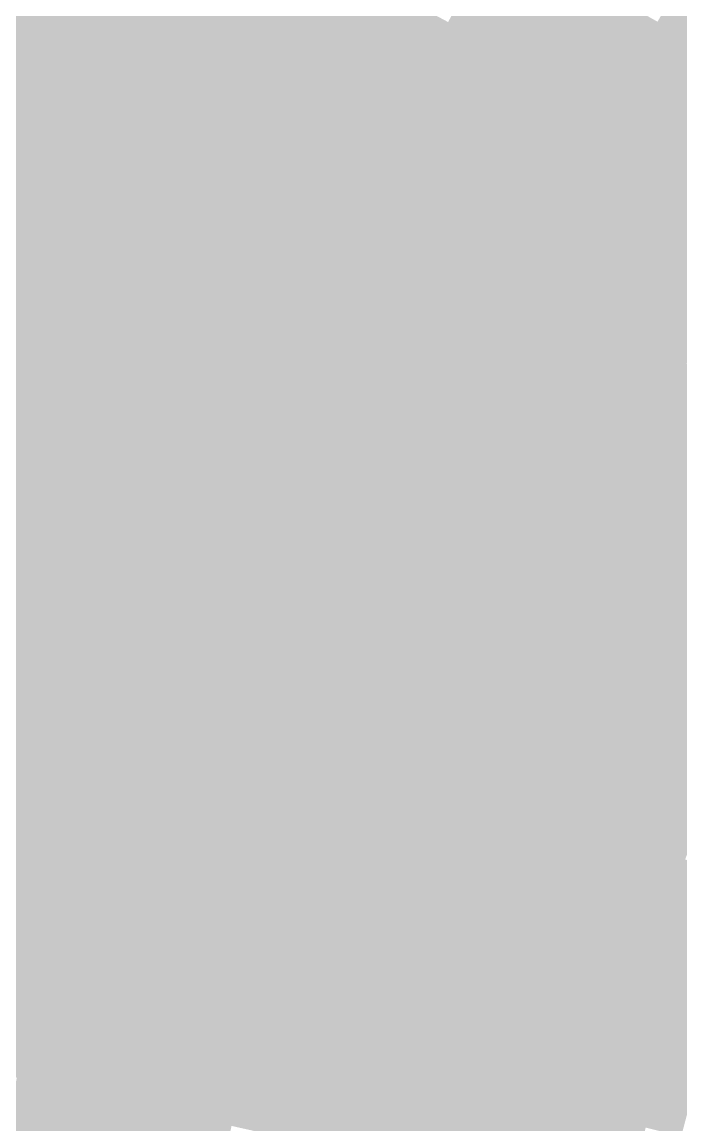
# Model space of a CAD drawing. Header units: inches. Extents: x -266 to 784, y -170 to 213.
# Drawn here: x -113.04 to -95.07, y 24.13 to 54.21 of the extents above; entities that cross this region are included whole.
import ezdxf

# ---------------------------------------------------------------- set-up
doc = ezdxf.new("R2010")
doc.units = ezdxf.units.IN
doc.header["$MEASUREMENT"] = 0

msp = doc.modelspace()

# ---------------------------------------------------------------- linework, layer by layer
at = {"color": 113, "true_color": 0x5dbb92}
msp.add_solid([(-113.902651, 53.871942), (-114.80664, 54.299497), (-112.546262, 56.651028), (-113.439486, 57.100639)], dxfattribs=at)
at = {"color": 113, "true_color": 0x6ad4a3}
msp.add_solid([(-107.186916, 53.95336), (-108.08014, 54.402971), (-105.830552, 56.567608), (-106.712473, 57.039005)], dxfattribs=at)
at = {"color": 113, "true_color": 0x5fbf95}
msp.add_solid([(-112.998662, 53.444387), (-113.902651, 53.871942), (-111.653038, 56.201416), (-112.546262, 56.651028)], dxfattribs=at)
at = {"color": 123, "true_color": 0x6cd9a6}
msp.add_solid([(-106.293692, 53.503748), (-107.186916, 53.95336), (-104.94863, 56.096212), (-105.830552, 56.567608)], dxfattribs=at)
at = {"color": 111, "true_color": 0x76eeb4}
msp.add_solid([(-100.539024, 53.739228), (-101.420945, 54.210625), (-99.189917, 56.190394), (-100.060004, 56.683292)], dxfattribs=at)
at = {"color": 111, "true_color": 0x7afebc}
msp.add_solid([(-94.839482, 53.725903), (-95.709569, 54.218801), (-93.492418, 56.037199), (-94.350147, 56.551302)], dxfattribs=at)
at = {"color": 113, "true_color": 0x61c398}
msp.add_solid([(-112.094672, 53.016832), (-112.998662, 53.444387), (-110.759813, 55.751805), (-111.653038, 56.201416)], dxfattribs=at)
at = {"color": 123, "true_color": 0x6eddaa}
msp.add_solid([(-105.400468, 53.054137), (-106.293692, 53.503748), (-104.066709, 55.624815), (-104.94863, 56.096212)], dxfattribs=at)
at = {"color": 111, "true_color": 0x79f2b7}
msp.add_solid([(-99.657103, 53.267831), (-100.539024, 53.739228), (-98.31983, 55.697496), (-99.189917, 56.190394)], dxfattribs=at)
at = {"color": 113, "true_color": 0x63c89c}
msp.add_solid([(-111.190683, 52.589277), (-112.094672, 53.016832), (-109.866589, 55.302194), (-110.759813, 55.751805)], dxfattribs=at)
at = {"color": 111, "true_color": 0x7bf6bb}
msp.add_solid([(-98.775182, 52.796435), (-99.657103, 53.267831), (-97.449743, 55.204598), (-98.31983, 55.697496)], dxfattribs=at)
at = {"color": 123, "true_color": 0x70e1ad}
msp.add_solid([(-104.507243, 52.604526), (-105.400468, 53.054137), (-103.184788, 55.153418), (-104.066709, 55.624815)], dxfattribs=at)
at = {"color": 113, "true_color": 0x65cc9f}
msp.add_solid([(-110.286694, 52.161721), (-111.190683, 52.589277), (-108.973365, 54.852582), (-109.866589, 55.302194)], dxfattribs=at)
at = {"color": 123, "true_color": 0x72e5b0}
msp.add_solid([(-103.614019, 52.154914), (-104.507243, 52.604526), (-102.302867, 54.682021), (-103.184788, 55.153418)], dxfattribs=at)
at = {"color": 111, "true_color": 0x7dfbbe}
msp.add_solid([(-97.89326, 52.325038), (-98.775182, 52.796435), (-96.579656, 54.711699), (-97.449743, 55.204598)], dxfattribs=at)
at = {"color": 113, "true_color": 0x68d0a2}
msp.add_solid([(-109.382704, 51.734166), (-110.286694, 52.161721), (-108.08014, 54.402971), (-108.973365, 54.852582)], dxfattribs=at)
at = {"color": 111, "true_color": 0x74eab4}
msp.add_solid([(-102.720795, 51.705303), (-103.614019, 52.154914), (-101.420945, 54.210625), (-102.302867, 54.682021)], dxfattribs=at)
at = {"color": 111, "true_color": 0x7fffc1}
msp.add_solid([(-97.011339, 51.853641), (-97.89326, 52.325038), (-95.709569, 54.218801), (-96.579656, 54.711699)], dxfattribs=at)
at = {"color": 123, "true_color": 0x6ad4a6}
msp.add_solid([(-108.478715, 51.306611), (-109.382704, 51.734166), (-107.186916, 53.95336), (-108.08014, 54.402971)], dxfattribs=at)
at = {"color": 111, "true_color": 0x76eeb7}
msp.add_solid([(-101.82757, 51.255692), (-102.720795, 51.705303), (-100.539024, 53.739228), (-101.420945, 54.210625)], dxfattribs=at)
at = {"color": 111, "true_color": 0x7afebf}
msp.add_solid([(-96.129418, 51.382244), (-97.011339, 51.853641), (-94.839482, 53.725903), (-95.709569, 54.218801)], dxfattribs=at)
at = {"color": 113, "true_color": 0x5fbf97}
msp.add_solid([(-114.276219, 50.655164), (-115.190429, 51.060406), (-112.998662, 53.444387), (-113.902651, 53.871942)], dxfattribs=at)
at = {"color": 123, "true_color": 0x6cd9a9}
msp.add_solid([(-107.574726, 50.879056), (-108.478715, 51.306611), (-106.293692, 53.503748), (-107.186916, 53.95336)], dxfattribs=at)
at = {"color": 111, "true_color": 0x79f2ba}
msp.add_solid([(-100.934346, 50.80608), (-101.82757, 51.255692), (-99.657103, 53.267831), (-100.539024, 53.739228)], dxfattribs=at)
at = {"color": 111, "true_color": 0x73febc}
msp.add_solid([(-95.247497, 50.910848), (-96.129418, 51.382244), (-93.969395, 53.233005), (-94.839482, 53.725903)], dxfattribs=at)
at = {"color": 113, "true_color": 0x61c39b}
msp.add_solid([(-113.36201, 50.249923), (-114.276219, 50.655164), (-112.094672, 53.016832), (-112.998662, 53.444387)], dxfattribs=at)
at = {"color": 123, "true_color": 0x6eddac}
msp.add_solid([(-106.670737, 50.451501), (-107.574726, 50.879056), (-105.400468, 53.054137), (-106.293692, 53.503748)], dxfattribs=at)
at = {"color": 111, "true_color": 0x7bf6bd}
msp.add_solid([(-100.041122, 50.356469), (-100.934346, 50.80608), (-98.775182, 52.796435), (-99.657103, 53.267831)], dxfattribs=at)
at = {"color": 113, "true_color": 0x63c89e}
msp.add_solid([(-112.4478, 49.844682), (-113.36201, 50.249923), (-111.190683, 52.589277), (-112.094672, 53.016832)], dxfattribs=at)
at = {"color": 123, "true_color": 0x70e1b0}
msp.add_solid([(-105.766747, 50.023946), (-106.670737, 50.451501), (-104.507243, 52.604526), (-105.400468, 53.054137)], dxfattribs=at)
at = {"color": 111, "true_color": 0x6dfeb9}
msp.add_solid([(-94.365575, 50.439451), (-95.247497, 50.910848), (-93.099308, 52.740107), (-93.969395, 53.233005)], dxfattribs=at)
at = {"color": 111, "true_color": 0x7dfbc1}
msp.add_solid([(-99.147897, 49.906858), (-100.041122, 50.356469), (-97.89326, 52.325038), (-98.775182, 52.796435)], dxfattribs=at)
at = {"color": 113, "true_color": 0x65cca1}
msp.add_solid([(-111.53359, 49.43944), (-112.4478, 49.844682), (-110.286694, 52.161721), (-111.190683, 52.589277)], dxfattribs=at)
at = {"color": 123, "true_color": 0x72e5b3}
msp.add_solid([(-104.862758, 49.596391), (-105.766747, 50.023946), (-103.614019, 52.154914), (-104.507243, 52.604526)], dxfattribs=at)
at = {"color": 113, "true_color": 0x68d0a5}
msp.add_solid([(-110.61938, 49.034199), (-111.53359, 49.43944), (-109.382704, 51.734166), (-110.286694, 52.161721)], dxfattribs=at)
at = {"color": 111, "true_color": 0x74eab6}
msp.add_solid([(-103.958769, 49.168836), (-104.862758, 49.596391), (-102.720795, 51.705303), (-103.614019, 52.154914)], dxfattribs=at)
at = {"color": 111, "true_color": 0x7fffc4}
msp.add_solid([(-98.254673, 49.457246), (-99.147897, 49.906858), (-97.011339, 51.853641), (-97.89326, 52.325038)], dxfattribs=at)
at = {"color": 111, "true_color": 0x7afec2}
msp.add_solid([(-97.361449, 49.007635), (-98.254673, 49.457246), (-96.129418, 51.382244), (-97.011339, 51.853641)], dxfattribs=at)
at = {"color": 123, "true_color": 0x6ad4a8}
msp.add_solid([(-109.705171, 48.628958), (-110.61938, 49.034199), (-108.478715, 51.306611), (-109.382704, 51.734166)], dxfattribs=at)
at = {"color": 111, "true_color": 0x76eeba}
msp.add_solid([(-103.054779, 48.741281), (-103.958769, 49.168836), (-101.82757, 51.255692), (-102.720795, 51.705303)], dxfattribs=at)
at = {"color": 123, "true_color": 0x6cd9ac}
msp.add_solid([(-108.790961, 48.223716), (-109.705171, 48.628958), (-107.574726, 50.879056), (-108.478715, 51.306611)], dxfattribs=at)
at = {"color": 111, "true_color": 0x79f2bd}
msp.add_solid([(-102.15079, 48.313726), (-103.054779, 48.741281), (-100.934346, 50.80608), (-101.82757, 51.255692)], dxfattribs=at)
at = {"color": 111, "true_color": 0x73febf}
msp.add_solid([(-96.468225, 48.558024), (-97.361449, 49.007635), (-95.247497, 50.910848), (-96.129418, 51.382244)], dxfattribs=at)
at = {"color": 123, "true_color": 0x6eddaf}
msp.add_solid([(-107.876751, 47.818475), (-108.790961, 48.223716), (-106.670737, 50.451501), (-107.574726, 50.879056)], dxfattribs=at)
at = {"color": 111, "true_color": 0x6dfebc}
msp.add_solid([(-95.575, 48.108412), (-96.468225, 48.558024), (-94.365575, 50.439451), (-95.247497, 50.910848)], dxfattribs=at)
at = {"color": 111, "true_color": 0x7bf6c0}
msp.add_solid([(-101.246801, 47.88617), (-102.15079, 48.313726), (-100.041122, 50.356469), (-100.934346, 50.80608)], dxfattribs=at)
at = {"color": 113, "true_color": 0x63c8a0}
msp.add_solid([(-113.637182, 47.070062), (-114.561062, 47.452746), (-112.4478, 49.844682), (-113.36201, 50.249923)], dxfattribs=at)
at = {"color": 123, "true_color": 0x70e1b2}
msp.add_solid([(-106.962541, 47.413234), (-107.876751, 47.818475), (-105.766747, 50.023946), (-106.670737, 50.451501)], dxfattribs=at)
at = {"color": 111, "true_color": 0x7dfbc4}
msp.add_solid([(-100.342812, 47.458615), (-101.246801, 47.88617), (-99.147897, 49.906858), (-100.041122, 50.356469)], dxfattribs=at)
at = {"color": 111, "true_color": 0x66feb9}
msp.add_solid([(-94.681776, 47.658801), (-95.575, 48.108412), (-93.483654, 49.968054), (-94.365575, 50.439451)], dxfattribs=at)
at = {"color": 123, "true_color": 0x72e5b6}
msp.add_solid([(-106.048332, 47.007992), (-106.962541, 47.413234), (-104.862758, 49.596391), (-105.766747, 50.023946)], dxfattribs=at)
at = {"color": 113, "true_color": 0x65cca4}
msp.add_solid([(-112.713303, 46.687379), (-113.637182, 47.070062), (-111.53359, 49.43944), (-112.4478, 49.844682)], dxfattribs=at)
at = {"color": 111, "true_color": 0x7fffc7}
msp.add_solid([(-99.438822, 47.03106), (-100.342812, 47.458615), (-98.254673, 49.457246), (-99.147897, 49.906858)], dxfattribs=at)
at = {"color": 123, "true_color": 0x68d0a7}
msp.add_solid([(-111.789423, 46.304695), (-112.713303, 46.687379), (-110.61938, 49.034199), (-111.53359, 49.43944)], dxfattribs=at)
at = {"color": 111, "true_color": 0x74eab9}
msp.add_solid([(-105.134122, 46.602751), (-106.048332, 47.007992), (-103.958769, 49.168836), (-104.862758, 49.596391)], dxfattribs=at)
at = {"color": 111, "true_color": 0x7afec5}
msp.add_solid([(-98.534833, 46.603505), (-99.438822, 47.03106), (-97.361449, 49.007635), (-98.254673, 49.457246)], dxfattribs=at)
at = {"color": 123, "true_color": 0x6ad4ab}
msp.add_solid([(-110.865544, 45.922012), (-111.789423, 46.304695), (-109.705171, 48.628958), (-110.61938, 49.034199)], dxfattribs=at)
at = {"color": 111, "true_color": 0x76eebc}
msp.add_solid([(-104.219912, 46.19751), (-105.134122, 46.602751), (-103.054779, 48.741281), (-103.958769, 49.168836)], dxfattribs=at)
at = {"color": 111, "true_color": 0x79f2c0}
msp.add_solid([(-103.305702, 45.792268), (-104.219912, 46.19751), (-102.15079, 48.313726), (-103.054779, 48.741281)], dxfattribs=at)
at = {"color": 111, "true_color": 0x73fec2}
msp.add_solid([(-97.630844, 46.17595), (-98.534833, 46.603505), (-96.468225, 48.558024), (-97.361449, 49.007635)], dxfattribs=at)
at = {"color": 123, "true_color": 0x6cd9ae}
msp.add_solid([(-109.941664, 45.539328), (-110.865544, 45.922012), (-108.790961, 48.223716), (-109.705171, 48.628958)], dxfattribs=at)
at = {"color": 111, "true_color": 0x6dfec0}
msp.add_solid([(-96.726854, 45.748395), (-97.630844, 46.17595), (-95.575, 48.108412), (-96.468225, 48.558024)], dxfattribs=at)
at = {"color": 123, "true_color": 0x6eddb2}
msp.add_solid([(-109.017785, 45.156645), (-109.941664, 45.539328), (-107.876751, 47.818475), (-108.790961, 48.223716)], dxfattribs=at)
at = {"color": 111, "true_color": 0x7bf6c3}
msp.add_solid([(-102.391493, 45.387027), (-103.305702, 45.792268), (-101.246801, 47.88617), (-102.15079, 48.313726)], dxfattribs=at)
at = {"color": 111, "true_color": 0x7dfbc7}
msp.add_solid([(-101.477283, 44.981786), (-102.391493, 45.387027), (-100.342812, 47.458615), (-101.246801, 47.88617)], dxfattribs=at)
at = {"color": 111, "true_color": 0x66febd}
msp.add_solid([(-95.822865, 45.32084), (-96.726854, 45.748395), (-94.681776, 47.658801), (-95.575, 48.108412)], dxfattribs=at)
at = {"color": 123, "true_color": 0x70e1b5}
msp.add_solid([(-108.093905, 44.773962), (-109.017785, 45.156645), (-106.962541, 47.413234), (-107.876751, 47.818475)], dxfattribs=at)
at = {"color": 111, "true_color": 0x60feba}
msp.add_solid([(-94.918876, 44.893285), (-95.822865, 45.32084), (-93.788552, 47.20919), (-94.681776, 47.658801)], dxfattribs=at)
at = {"color": 123, "true_color": 0x72e5b8}
msp.add_solid([(-107.170026, 44.391278), (-108.093905, 44.773962), (-106.048332, 47.007992), (-106.962541, 47.413234)], dxfattribs=at)
at = {"color": 111, "true_color": 0x7fffca}
msp.add_solid([(-100.563073, 44.576545), (-101.477283, 44.981786), (-99.438822, 47.03106), (-100.342812, 47.458615)], dxfattribs=at)
at = {"color": 123, "true_color": 0x65cca6}
msp.add_solid([(-113.825121, 43.907194), (-114.758114, 44.26709), (-112.713303, 46.687379), (-113.637182, 47.070062)], dxfattribs=at)
at = {"color": 111, "true_color": 0x74eabc}
msp.add_solid([(-106.246146, 44.008595), (-107.170026, 44.391278), (-105.134122, 46.602751), (-106.048332, 47.007992)], dxfattribs=at)
at = {"color": 111, "true_color": 0x7afec8}
msp.add_solid([(-99.648863, 44.171303), (-100.563073, 44.576545), (-98.534833, 46.603505), (-99.438822, 47.03106)], dxfattribs=at)
at = {"color": 123, "true_color": 0x68d0aa}
msp.add_solid([(-112.892129, 43.547299), (-113.825121, 43.907194), (-111.789423, 46.304695), (-112.713303, 46.687379)], dxfattribs=at)
at = {"color": 111, "true_color": 0x76eebf}
msp.add_solid([(-105.322267, 43.625911), (-106.246146, 44.008595), (-104.219912, 46.19751), (-105.134122, 46.602751)], dxfattribs=at)
at = {"color": 111, "true_color": 0x73fec6}
msp.add_solid([(-98.734654, 43.766062), (-99.648863, 44.171303), (-97.630844, 46.17595), (-98.534833, 46.603505)], dxfattribs=at)
at = {"color": 123, "true_color": 0x6ad4ad}
msp.add_solid([(-111.959136, 43.187404), (-112.892129, 43.547299), (-110.865544, 45.922012), (-111.789423, 46.304695)], dxfattribs=at)
at = {"color": 111, "true_color": 0x79f2c3}
msp.add_solid([(-104.398387, 43.243228), (-105.322267, 43.625911), (-103.305702, 45.792268), (-104.219912, 46.19751)], dxfattribs=at)
at = {"color": 111, "true_color": 0x6dfec3}
msp.add_solid([(-97.820444, 43.360821), (-98.734654, 43.766062), (-96.726854, 45.748395), (-97.630844, 46.17595)], dxfattribs=at)
at = {"color": 123, "true_color": 0x6cd9b1}
msp.add_solid([(-111.026143, 42.827509), (-111.959136, 43.187404), (-109.941664, 45.539328), (-110.865544, 45.922012)], dxfattribs=at)
at = {"color": 111, "true_color": 0x7bf6c6}
msp.add_solid([(-103.474508, 42.860544), (-104.398387, 43.243228), (-102.391493, 45.387027), (-103.305702, 45.792268)], dxfattribs=at)
at = {"color": 111, "true_color": 0x66fec0}
msp.add_solid([(-96.906234, 42.955579), (-97.820444, 43.360821), (-95.822865, 45.32084), (-96.726854, 45.748395)], dxfattribs=at)
at = {"color": 123, "true_color": 0x6eddb4}
msp.add_solid([(-110.09315, 42.467614), (-111.026143, 42.827509), (-109.017785, 45.156645), (-109.941664, 45.539328)], dxfattribs=at)
at = {"color": 123, "true_color": 0x70e1b8}
msp.add_solid([(-109.160157, 42.107719), (-110.09315, 42.467614), (-108.093905, 44.773962), (-109.017785, 45.156645)], dxfattribs=at)
at = {"color": 111, "true_color": 0x7dfbca}
msp.add_solid([(-102.550628, 42.477861), (-103.474508, 42.860544), (-101.477283, 44.981786), (-102.391493, 45.387027)], dxfattribs=at)
at = {"color": 111, "true_color": 0x60febe}
msp.add_solid([(-95.992024, 42.550338), (-96.906234, 42.955579), (-94.918876, 44.893285), (-95.822865, 45.32084)], dxfattribs=at)
at = {"color": 111, "true_color": 0x7fffcd}
msp.add_solid([(-101.626749, 42.095178), (-102.550628, 42.477861), (-100.563073, 44.576545), (-101.477283, 44.981786)], dxfattribs=at)
at = {"color": 111, "true_color": 0x5afebb}
msp.add_solid([(-95.077815, 42.145097), (-95.992024, 42.550338), (-94.014886, 44.46573), (-94.918876, 44.893285)], dxfattribs=at)
at = {"color": 123, "true_color": 0x72e5bb}
msp.add_solid([(-108.227165, 41.747824), (-109.160157, 42.107719), (-107.170026, 44.391278), (-108.093905, 44.773962)], dxfattribs=at)
at = {"color": 111, "true_color": 0x7afecc}
msp.add_solid([(-100.702869, 41.712494), (-101.626749, 42.095178), (-99.648863, 44.171303), (-100.563073, 44.576545)], dxfattribs=at)
at = {"color": 111, "true_color": 0x74eabf}
msp.add_solid([(-107.294172, 41.387929), (-108.227165, 41.747824), (-106.246146, 44.008595), (-107.170026, 44.391278)], dxfattribs=at)
at = {"color": 111, "true_color": 0x53feb8}
msp.add_solid([(-94.163605, 41.739855), (-95.077815, 42.145097), (-93.110897, 44.038175), (-94.014886, 44.46573)], dxfattribs=at)
at = {"color": 111, "true_color": 0x76eec2}
msp.add_solid([(-106.361179, 41.028034), (-107.294172, 41.387929), (-105.322267, 43.625911), (-106.246146, 44.008595)], dxfattribs=at)
at = {"color": 111, "true_color": 0x73fec9}
msp.add_solid([(-99.77899, 41.329811), (-100.702869, 41.712494), (-98.734654, 43.766062), (-99.648863, 44.171303)], dxfattribs=at)
at = {"color": 123, "true_color": 0x68d0ac}
msp.add_solid([(-113.926832, 40.763672), (-114.868376, 41.100562), (-112.892129, 43.547299), (-113.825121, 43.907194)], dxfattribs=at)
at = {"color": 111, "true_color": 0x79f2c6}
msp.add_solid([(-105.428186, 40.668139), (-106.361179, 41.028034), (-104.398387, 43.243228), (-105.322267, 43.625911)], dxfattribs=at)
at = {"color": 111, "true_color": 0x6dfec7}
msp.add_solid([(-98.85511, 40.947127), (-99.77899, 41.329811), (-97.820444, 43.360821), (-98.734654, 43.766062)], dxfattribs=at)
at = {"color": 123, "true_color": 0x6ad4b0}
msp.add_solid([(-112.985288, 40.426782), (-113.926832, 40.763672), (-111.959136, 43.187404), (-112.892129, 43.547299)], dxfattribs=at)
at = {"color": 111, "true_color": 0x66fec4}
msp.add_solid([(-97.93123, 40.564444), (-98.85511, 40.947127), (-96.906234, 42.955579), (-97.820444, 43.360821)], dxfattribs=at)
at = {"color": 123, "true_color": 0x6cd9b3}
msp.add_solid([(-112.043744, 40.089893), (-112.985288, 40.426782), (-111.026143, 42.827509), (-111.959136, 43.187404)], dxfattribs=at)
at = {"color": 111, "true_color": 0x7bf6c9}
msp.add_solid([(-104.495193, 40.308244), (-105.428186, 40.668139), (-103.474508, 42.860544), (-104.398387, 43.243228)], dxfattribs=at)
at = {"color": 123, "true_color": 0x6eddb7}
msp.add_solid([(-111.1022, 39.753003), (-112.043744, 40.089893), (-110.09315, 42.467614), (-111.026143, 42.827509)], dxfattribs=at)
at = {"color": 111, "true_color": 0x7dfbcd}
msp.add_solid([(-103.562201, 39.948349), (-104.495193, 40.308244), (-102.550628, 42.477861), (-103.474508, 42.860544)], dxfattribs=at)
at = {"color": 111, "true_color": 0x60fec2}
msp.add_solid([(-97.007351, 40.18176), (-97.93123, 40.564444), (-95.992024, 42.550338), (-96.906234, 42.955579)], dxfattribs=at)
at = {"color": 123, "true_color": 0x70e1ba}
msp.add_solid([(-110.160656, 39.416113), (-111.1022, 39.753003), (-109.160157, 42.107719), (-110.09315, 42.467614)], dxfattribs=at)
at = {"color": 121, "true_color": 0x7fffd0}
msp.add_solid([(-102.629208, 39.588454), (-103.562201, 39.948349), (-101.626749, 42.095178), (-102.550628, 42.477861)], dxfattribs=at)
at = {"color": 111, "true_color": 0x5afebf}
msp.add_solid([(-96.083471, 39.799077), (-97.007351, 40.18176), (-95.077815, 42.145097), (-95.992024, 42.550338)], dxfattribs=at)
at = {"color": 111, "true_color": 0x53febd}
msp.add_solid([(-95.159592, 39.416394), (-96.083471, 39.799077), (-94.163605, 41.739855), (-95.077815, 42.145097)], dxfattribs=at)
at = {"color": 111, "true_color": 0x72e5be}
msp.add_solid([(-109.219112, 39.079223), (-110.160656, 39.416113), (-108.227165, 41.747824), (-109.160157, 42.107719)], dxfattribs=at)
at = {"color": 111, "true_color": 0x7afecf}
msp.add_solid([(-101.696215, 39.228559), (-102.629208, 39.588454), (-100.702869, 41.712494), (-101.626749, 42.095178)], dxfattribs=at)
at = {"color": 111, "true_color": 0x74eac1}
msp.add_solid([(-108.277567, 38.742333), (-109.219112, 39.079223), (-107.294172, 41.387929), (-108.227165, 41.747824)], dxfattribs=at)
at = {"color": 111, "true_color": 0x73fecc}
msp.add_solid([(-100.763222, 38.868664), (-101.696215, 39.228559), (-99.77899, 41.329811), (-100.702869, 41.712494)], dxfattribs=at)
at = {"color": 111, "true_color": 0x4dfeba}
msp.add_solid([(-94.235712, 39.03371), (-95.159592, 39.416394), (-93.249395, 41.334614), (-94.163605, 41.739855)], dxfattribs=at)
at = {"color": 111, "true_color": 0x76eec5}
msp.add_solid([(-107.336023, 38.405443), (-108.277567, 38.742333), (-106.361179, 41.028034), (-107.294172, 41.387929)], dxfattribs=at)
at = {"color": 111, "true_color": 0x6dfeca}
msp.add_solid([(-99.830229, 38.508769), (-100.763222, 38.868664), (-98.85511, 40.947127), (-99.77899, 41.329811)], dxfattribs=at)
at = {"color": 111, "true_color": 0x79f2c8}
msp.add_solid([(-106.394479, 38.068553), (-107.336023, 38.405443), (-105.428186, 40.668139), (-106.361179, 41.028034)], dxfattribs=at)
at = {"color": 111, "true_color": 0x66fec8}
msp.add_solid([(-98.897237, 38.148874), (-99.830229, 38.508769), (-97.93123, 40.564444), (-98.85511, 40.947127)], dxfattribs=at)
at = {"color": 123, "true_color": 0x6ad4b2}
msp.add_solid([(-113.943382, 37.641809), (-114.89291, 37.955491), (-112.985288, 40.426782), (-113.926832, 40.763672)], dxfattribs=at)
at = {"color": 111, "true_color": 0x7bf6cc}
msp.add_solid([(-105.452935, 37.731664), (-106.394479, 38.068553), (-104.495193, 40.308244), (-105.428186, 40.668139)], dxfattribs=at)
at = {"color": 123, "true_color": 0x6cd9b6}
msp.add_solid([(-112.993853, 37.328127), (-113.943382, 37.641809), (-112.043744, 40.089893), (-112.985288, 40.426782)], dxfattribs=at)
at = {"color": 111, "true_color": 0x60fec5}
msp.add_solid([(-97.964244, 37.788979), (-98.897237, 38.148874), (-97.007351, 40.18176), (-97.93123, 40.564444)], dxfattribs=at)
at = {"color": 123, "true_color": 0x6eddb9}
msp.add_solid([(-112.044325, 37.014445), (-112.993853, 37.328127), (-111.1022, 39.753003), (-112.043744, 40.089893)], dxfattribs=at)
at = {"color": 111, "true_color": 0x7dfbcf}
msp.add_solid([(-104.511391, 37.394774), (-105.452935, 37.731664), (-103.562201, 39.948349), (-104.495193, 40.308244)], dxfattribs=at)
at = {"color": 111, "true_color": 0x5afec3}
msp.add_solid([(-97.031251, 37.429084), (-97.964244, 37.788979), (-96.083471, 39.799077), (-97.007351, 40.18176)], dxfattribs=at)
at = {"color": 123, "true_color": 0x70e1bd}
msp.add_solid([(-111.094797, 36.700764), (-112.044325, 37.014445), (-110.160656, 39.416113), (-111.1022, 39.753003)], dxfattribs=at)
at = {"color": 121, "true_color": 0x7fffd3}
msp.add_solid([(-103.569847, 37.057884), (-104.511391, 37.394774), (-102.629208, 39.588454), (-103.562201, 39.948349)], dxfattribs=at)
at = {"color": 111, "true_color": 0x53fec1}
msp.add_solid([(-96.098258, 37.069189), (-97.031251, 37.429084), (-95.159592, 39.416394), (-96.083471, 39.799077)], dxfattribs=at)
at = {"color": 111, "true_color": 0x72e5c0}
msp.add_solid([(-110.145269, 36.387082), (-111.094797, 36.700764), (-109.219112, 39.079223), (-110.160656, 39.416113)], dxfattribs=at)
at = {"color": 121, "true_color": 0x7afed2}
msp.add_solid([(-102.628303, 36.720994), (-103.569847, 37.057884), (-101.696215, 39.228559), (-102.629208, 39.588454)], dxfattribs=at)
at = {"color": 111, "true_color": 0x4dfebe}
msp.add_solid([(-95.165265, 36.709294), (-96.098258, 37.069189), (-94.235712, 39.03371), (-95.159592, 39.416394)], dxfattribs=at)
at = {"color": 121, "true_color": 0x73fed0}
msp.add_solid([(-101.686759, 36.384104), (-102.628303, 36.720994), (-100.763222, 38.868664), (-101.696215, 39.228559)], dxfattribs=at)
at = {"color": 111, "true_color": 0x74eac4}
msp.add_solid([(-109.195741, 36.0734), (-110.145269, 36.387082), (-108.277567, 38.742333), (-109.219112, 39.079223)], dxfattribs=at)
at = {"color": 111, "true_color": 0x6dfecd}
msp.add_solid([(-100.745215, 36.047214), (-101.686759, 36.384104), (-99.830229, 38.508769), (-100.763222, 38.868664)], dxfattribs=at)
at = {"color": 111, "true_color": 0x46febc}
msp.add_solid([(-94.232273, 36.349399), (-95.165265, 36.709294), (-93.311833, 38.651027), (-94.235712, 39.03371)], dxfattribs=at)
at = {"color": 111, "true_color": 0x76eec8}
msp.add_solid([(-108.246213, 35.759718), (-109.195741, 36.0734), (-107.336023, 38.405443), (-108.277567, 38.742333)], dxfattribs=at)
at = {"color": 111, "true_color": 0x66fecb}
msp.add_solid([(-99.803671, 35.710324), (-100.745215, 36.047214), (-98.897237, 38.148874), (-99.830229, 38.508769)], dxfattribs=at)
at = {"color": 111, "true_color": 0x79f2cb}
msp.add_solid([(-107.296684, 35.446037), (-108.246213, 35.759718), (-106.394479, 38.068553), (-107.336023, 38.405443)], dxfattribs=at)
at = {"color": 111, "true_color": 0x7bf6cf}
msp.add_solid([(-106.347156, 35.132355), (-107.296684, 35.446037), (-105.452935, 37.731664), (-106.394479, 38.068553)], dxfattribs=at)
at = {"color": 111, "true_color": 0x60fec9}
msp.add_solid([(-98.862127, 35.373435), (-99.803671, 35.710324), (-97.964244, 37.788979), (-98.897237, 38.148874)], dxfattribs=at)
at = {"color": 123, "true_color": 0x6cd9b8}
msp.add_solid([(-113.8759, 34.543877), (-114.83284, 34.834161), (-112.993853, 37.328127), (-113.943382, 37.641809)], dxfattribs=at)
at = {"color": 121, "true_color": 0x7dfbd2}
msp.add_solid([(-105.397628, 34.818673), (-106.347156, 35.132355), (-104.511391, 37.394774), (-105.452935, 37.731664)], dxfattribs=at)
at = {"color": 111, "true_color": 0x5afec7}
msp.add_solid([(-97.920583, 35.036545), (-98.862127, 35.373435), (-97.031251, 37.429084), (-97.964244, 37.788979)], dxfattribs=at)
at = {"color": 123, "true_color": 0x6eddbc}
msp.add_solid([(-112.91896, 34.253592), (-113.8759, 34.543877), (-112.044325, 37.014445), (-112.993853, 37.328127)], dxfattribs=at)
at = {"color": 121, "true_color": 0x7fffd6}
msp.add_solid([(-104.4481, 34.504991), (-105.397628, 34.818673), (-103.569847, 37.057884), (-104.511391, 37.394774)], dxfattribs=at)
at = {"color": 111, "true_color": 0x53fec5}
msp.add_solid([(-96.979039, 34.699655), (-97.920583, 35.036545), (-96.098258, 37.069189), (-97.031251, 37.429084)], dxfattribs=at)
at = {"color": 133, "true_color": 0x70e1c0}
msp.add_solid([(-111.962019, 33.963307), (-112.91896, 34.253592), (-111.094797, 36.700764), (-112.044325, 37.014445)], dxfattribs=at)
at = {"color": 121, "true_color": 0x7afed5}
msp.add_solid([(-103.498572, 34.19131), (-104.4481, 34.504991), (-102.628303, 36.720994), (-103.569847, 37.057884)], dxfattribs=at)
at = {"color": 111, "true_color": 0x4dfec2}
msp.add_solid([(-96.037495, 34.362765), (-96.979039, 34.699655), (-95.165265, 36.709294), (-96.098258, 37.069189)], dxfattribs=at)
at = {"color": 133, "true_color": 0x72e5c3}
msp.add_solid([(-111.005079, 33.673023), (-111.962019, 33.963307), (-110.145269, 36.387082), (-111.094797, 36.700764)], dxfattribs=at)
at = {"color": 121, "true_color": 0x73fed3}
msp.add_solid([(-102.549044, 33.877628), (-103.498572, 34.19131), (-101.686759, 36.384104), (-102.628303, 36.720994)], dxfattribs=at)
at = {"color": 111, "true_color": 0x46fec0}
msp.add_solid([(-95.095951, 34.025875), (-96.037495, 34.362765), (-94.232273, 36.349399), (-95.165265, 36.709294)], dxfattribs=at)
at = {"color": 111, "true_color": 0x74eac7}
msp.add_solid([(-110.048139, 33.382738), (-111.005079, 33.673023), (-109.195741, 36.0734), (-110.145269, 36.387082)], dxfattribs=at)
at = {"color": 121, "true_color": 0x6dfed1}
msp.add_solid([(-101.599515, 33.563946), (-102.549044, 33.877628), (-100.745215, 36.047214), (-101.686759, 36.384104)], dxfattribs=at)
at = {"color": 111, "true_color": 0x40febe}
msp.add_solid([(-94.154407, 33.688985), (-95.095951, 34.025875), (-93.29928, 35.989504), (-94.232273, 36.349399)], dxfattribs=at)
at = {"color": 111, "true_color": 0x76eeca}
msp.add_solid([(-109.091198, 33.092453), (-110.048139, 33.382738), (-108.246213, 35.759718), (-109.195741, 36.0734)], dxfattribs=at)
at = {"color": 111, "true_color": 0x66fecf}
msp.add_solid([(-100.649987, 33.250264), (-101.599515, 33.563946), (-99.803671, 35.710324), (-100.745215, 36.047214)], dxfattribs=at)
at = {"color": 111, "true_color": 0x79f2ce}
msp.add_solid([(-108.134258, 32.802169), (-109.091198, 33.092453), (-107.296684, 35.446037), (-108.246213, 35.759718)], dxfattribs=at)
at = {"color": 111, "true_color": 0x60fecd}
msp.add_solid([(-99.700459, 32.936583), (-100.649987, 33.250264), (-98.862127, 35.373435), (-99.803671, 35.710324)], dxfattribs=at)
at = {"color": 121, "true_color": 0x7bf6d2}
msp.add_solid([(-107.177318, 32.511884), (-108.134258, 32.802169), (-106.347156, 35.132355), (-107.296684, 35.446037)], dxfattribs=at)
at = {"color": 111, "true_color": 0x5afecb}
msp.add_solid([(-98.750931, 32.622901), (-99.700459, 32.936583), (-97.920583, 35.036545), (-98.862127, 35.373435)], dxfattribs=at)
at = {"color": 121, "true_color": 0x7dfbd5}
msp.add_solid([(-106.220377, 32.221599), (-107.177318, 32.511884), (-105.397628, 34.818673), (-106.347156, 35.132355)], dxfattribs=at)
at = {"color": 111, "true_color": 0x53fec9}
msp.add_solid([(-97.801403, 32.309219), (-98.750931, 32.622901), (-96.979039, 34.699655), (-97.920583, 35.036545)], dxfattribs=at)
at = {"color": 121, "true_color": 0x7fffd9}
msp.add_solid([(-105.263437, 31.931315), (-106.220377, 32.221599), (-104.4481, 34.504991), (-105.397628, 34.818673)], dxfattribs=at)
at = {"color": 111, "true_color": 0x4dfec7}
msp.add_solid([(-96.851874, 31.995538), (-97.801403, 32.309219), (-96.037495, 34.362765), (-96.979039, 34.699655)], dxfattribs=at)
at = {"color": 123, "true_color": 0x6eddbf}
msp.add_solid([(-113.725576, 31.472105), (-114.689352, 31.738818), (-112.91896, 34.253592), (-113.8759, 34.543877)], dxfattribs=at)
at = {"color": 121, "true_color": 0x7afed8}
msp.add_solid([(-104.306497, 31.64103), (-105.263437, 31.931315), (-103.498572, 34.19131), (-104.4481, 34.504991)], dxfattribs=at)
at = {"color": 111, "true_color": 0x46fec5}
msp.add_solid([(-95.902346, 31.681856), (-96.851874, 31.995538), (-95.095951, 34.025875), (-96.037495, 34.362765)], dxfattribs=at)
at = {"color": 133, "true_color": 0x70e1c2}
msp.add_solid([(-112.7618, 31.205393), (-113.725576, 31.472105), (-111.962019, 33.963307), (-112.91896, 34.253592)], dxfattribs=at)
at = {"color": 121, "true_color": 0x73fed6}
msp.add_solid([(-103.349556, 31.350745), (-104.306497, 31.64103), (-102.549044, 33.877628), (-103.498572, 34.19131)], dxfattribs=at)
at = {"color": 111, "true_color": 0x40fec3}
msp.add_solid([(-94.952818, 31.368174), (-95.902346, 31.681856), (-94.154407, 33.688985), (-95.095951, 34.025875)], dxfattribs=at)
at = {"color": 133, "true_color": 0x72e5c6}
msp.add_solid([(-111.798024, 30.93868), (-112.7618, 31.205393), (-111.005079, 33.673023), (-111.962019, 33.963307)], dxfattribs=at)
at = {"color": 121, "true_color": 0x6dfed4}
msp.add_solid([(-102.392616, 31.06046), (-103.349556, 31.350745), (-101.599515, 33.563946), (-102.549044, 33.877628)], dxfattribs=at)
at = {"color": 111, "true_color": 0x74eaca}
msp.add_solid([(-110.834248, 30.671967), (-111.798024, 30.93868), (-110.048139, 33.382738), (-111.005079, 33.673023)], dxfattribs=at)
at = {"color": 121, "true_color": 0x66fed2}
msp.add_solid([(-101.435676, 30.770176), (-102.392616, 31.06046), (-100.649987, 33.250264), (-101.599515, 33.563946)], dxfattribs=at)
at = {"color": 111, "true_color": 0x76eecd}
msp.add_solid([(-109.870471, 30.405254), (-110.834248, 30.671967), (-109.091198, 33.092453), (-110.048139, 33.382738)], dxfattribs=at)
at = {"color": 121, "true_color": 0x79f2d1}
msp.add_solid([(-108.906695, 30.138542), (-109.870471, 30.405254), (-108.134258, 32.802169), (-109.091198, 33.092453)], dxfattribs=at)
at = {"color": 121, "true_color": 0x60fed1}
msp.add_solid([(-100.478735, 30.479891), (-101.435676, 30.770176), (-99.700459, 32.936583), (-100.649987, 33.250264)], dxfattribs=at)
at = {"color": 121, "true_color": 0x7bf6d5}
msp.add_solid([(-107.942919, 29.871829), (-108.906695, 30.138542), (-107.177318, 32.511884), (-108.134258, 32.802169)], dxfattribs=at)
at = {"color": 111, "true_color": 0x5afecf}
msp.add_solid([(-99.521795, 30.189606), (-100.478735, 30.479891), (-98.750931, 32.622901), (-99.700459, 32.936583)], dxfattribs=at)
at = {"color": 121, "true_color": 0x7dfbd8}
msp.add_solid([(-106.979143, 29.605116), (-107.942919, 29.871829), (-106.220377, 32.221599), (-107.177318, 32.511884)], dxfattribs=at)
at = {"color": 111, "true_color": 0x53fecd}
msp.add_solid([(-98.564855, 29.899322), (-99.521795, 30.189606), (-97.801403, 32.309219), (-98.750931, 32.622901)], dxfattribs=at)
at = {"color": 121, "true_color": 0x7fffdc}
msp.add_solid([(-106.015367, 29.338403), (-106.979143, 29.605116), (-105.263437, 31.931315), (-106.220377, 32.221599)], dxfattribs=at)
at = {"color": 111, "true_color": 0x4dfecb}
msp.add_solid([(-97.607914, 29.609037), (-98.564855, 29.899322), (-96.851874, 31.995538), (-97.801403, 32.309219)], dxfattribs=at)
at = {"color": 121, "true_color": 0x7afedb}
msp.add_solid([(-105.051591, 29.071691), (-106.015367, 29.338403), (-104.306497, 31.64103), (-105.263437, 31.931315)], dxfattribs=at)
at = {"color": 111, "true_color": 0x46fec9}
msp.add_solid([(-96.650974, 29.318752), (-97.607914, 29.609037), (-95.902346, 31.681856), (-96.851874, 31.995538)], dxfattribs=at)
at = {"color": 121, "true_color": 0x73feda}
msp.add_solid([(-104.087815, 28.804978), (-105.051591, 29.071691), (-103.349556, 31.350745), (-104.306497, 31.64103)], dxfattribs=at)
at = {"color": 133, "true_color": 0x40fec7}
msp.add_solid([(-95.694034, 29.028468), (-96.650974, 29.318752), (-94.952818, 31.368174), (-95.902346, 31.681856)], dxfattribs=at)
at = {"color": 133, "true_color": 0x70e1c5}
msp.add_solid([(-113.493657, 28.428681), (-114.463688, 28.671661), (-112.7618, 31.205393), (-113.725576, 31.472105)], dxfattribs=at)
at = {"color": 121, "true_color": 0x6dfed8}
msp.add_solid([(-103.124039, 28.538265), (-104.087815, 28.804978), (-102.392616, 31.06046), (-103.349556, 31.350745)], dxfattribs=at)
at = {"color": 120, "true_color": 0x3affc5}
msp.add_solid([(-94.737093, 28.738183), (-95.694034, 29.028468), (-94.00329, 31.054492), (-94.952818, 31.368174)], dxfattribs=at)
at = {"color": 133, "true_color": 0x72e5c9}
msp.add_solid([(-112.523625, 28.185701), (-113.493657, 28.428681), (-111.798024, 30.93868), (-112.7618, 31.205393)], dxfattribs=at)
at = {"color": 121, "true_color": 0x66fed6}
msp.add_solid([(-102.160263, 28.271552), (-103.124039, 28.538265), (-101.435676, 30.770176), (-102.392616, 31.06046)], dxfattribs=at)
at = {"color": 111, "true_color": 0x74eacc}
msp.add_solid([(-111.553594, 27.942721), (-112.523625, 28.185701), (-110.834248, 30.671967), (-111.798024, 30.93868)], dxfattribs=at)
at = {"color": 121, "true_color": 0x60fed4}
msp.add_solid([(-101.196487, 28.00484), (-102.160263, 28.271552), (-100.478735, 30.479891), (-101.435676, 30.770176)], dxfattribs=at)
at = {"color": 121, "true_color": 0x76eed0}
msp.add_solid([(-110.583563, 27.699741), (-111.553594, 27.942721), (-109.870471, 30.405254), (-110.834248, 30.671967)], dxfattribs=at)
at = {"color": 121, "true_color": 0x79f2d4}
msp.add_solid([(-109.613532, 27.45676), (-110.583563, 27.699741), (-108.906695, 30.138542), (-109.870471, 30.405254)], dxfattribs=at)
at = {"color": 121, "true_color": 0x5afed3}
msp.add_solid([(-100.232711, 27.738127), (-101.196487, 28.00484), (-99.521795, 30.189606), (-100.478735, 30.479891)], dxfattribs=at)
at = {"color": 121, "true_color": 0x7bf6d8}
msp.add_solid([(-108.6435, 27.21378), (-109.613532, 27.45676), (-107.942919, 29.871829), (-108.906695, 30.138542)], dxfattribs=at)
at = {"color": 121, "true_color": 0x53fed1}
msp.add_solid([(-99.268935, 27.471414), (-100.232711, 27.738127), (-98.564855, 29.899322), (-99.521795, 30.189606)], dxfattribs=at)
at = {"color": 121, "true_color": 0x7dfbdb}
msp.add_solid([(-107.673469, 26.9708), (-108.6435, 27.21378), (-106.979143, 29.605116), (-107.942919, 29.871829)], dxfattribs=at)
at = {"color": 111, "true_color": 0x4dfecf}
msp.add_solid([(-98.305159, 27.204701), (-99.268935, 27.471414), (-97.607914, 29.609037), (-98.564855, 29.899322)], dxfattribs=at)
at = {"color": 121, "true_color": 0x7fffdf}
msp.add_solid([(-106.703438, 26.72782), (-107.673469, 26.9708), (-106.015367, 29.338403), (-106.979143, 29.605116)], dxfattribs=at)
at = {"color": 111, "true_color": 0x46fecd}
msp.add_solid([(-97.341383, 26.937989), (-98.305159, 27.204701), (-96.650974, 29.318752), (-97.607914, 29.609037)], dxfattribs=at)
at = {"color": 121, "true_color": 0x7afede}
msp.add_solid([(-105.733407, 26.48484), (-106.703438, 26.72782), (-105.051591, 29.071691), (-106.015367, 29.338403)], dxfattribs=at)
at = {"color": 133, "true_color": 0x40fecc}
msp.add_solid([(-96.377607, 26.671276), (-97.341383, 26.937989), (-95.694034, 29.028468), (-96.650974, 29.318752)], dxfattribs=at)
at = {"color": 121, "true_color": 0x73fedd}
msp.add_solid([(-104.763375, 26.241859), (-105.733407, 26.48484), (-104.087815, 28.804978), (-105.051591, 29.071691)], dxfattribs=at)
at = {"color": 120, "true_color": 0x3affca}
msp.add_solid([(-95.413831, 26.404563), (-96.377607, 26.671276), (-94.737093, 28.738183), (-95.694034, 29.028468)], dxfattribs=at)
at = {"color": 121, "true_color": 0x6dfedb}
msp.add_solid([(-103.793344, 25.998879), (-104.763375, 26.241859), (-103.124039, 28.538265), (-104.087815, 28.804978)], dxfattribs=at)
at = {"color": 120, "true_color": 0x33ffc8}
msp.add_solid([(-94.450054, 26.13785), (-95.413831, 26.404563), (-93.780153, 28.447898), (-94.737093, 28.738183)], dxfattribs=at)
at = {"color": 133, "true_color": 0x72e5cb}
msp.add_solid([(-113.181447, 25.415744), (-114.157149, 25.634845), (-112.523625, 28.185701), (-113.493657, 28.428681)], dxfattribs=at)
at = {"color": 121, "true_color": 0x66feda}
msp.add_solid([(-102.823313, 25.755899), (-103.793344, 25.998879), (-102.160263, 28.271552), (-103.124039, 28.538265)], dxfattribs=at)
at = {"color": 111, "true_color": 0x74eacf}
msp.add_solid([(-112.205745, 25.196643), (-113.181447, 25.415744), (-111.553594, 27.942721), (-112.523625, 28.185701)], dxfattribs=at)
at = {"color": 121, "true_color": 0x60fed8}
msp.add_solid([(-101.853282, 25.512919), (-102.823313, 25.755899), (-101.196487, 28.00484), (-102.160263, 28.271552)], dxfattribs=at)
at = {"color": 121, "true_color": 0x5afed6}
msp.add_solid([(-100.88325, 25.269939), (-101.853282, 25.512919), (-100.232711, 27.738127), (-101.196487, 28.00484)], dxfattribs=at)
at = {"color": 121, "true_color": 0x76eed3}
msp.add_solid([(-111.230043, 24.977541), (-112.205745, 25.196643), (-110.583563, 27.699741), (-111.553594, 27.942721)], dxfattribs=at)
at = {"color": 121, "true_color": 0x79f2d7}
msp.add_solid([(-110.254341, 24.75844), (-111.230043, 24.977541), (-109.613532, 27.45676), (-110.583563, 27.699741)], dxfattribs=at)
at = {"color": 121, "true_color": 0x53fed5}
msp.add_solid([(-99.913219, 25.026959), (-100.88325, 25.269939), (-99.268935, 27.471414), (-100.232711, 27.738127)], dxfattribs=at)
at = {"color": 121, "true_color": 0x7bf6da}
msp.add_solid([(-109.278639, 24.539339), (-110.254341, 24.75844), (-108.6435, 27.21378), (-109.613532, 27.45676)], dxfattribs=at)
at = {"color": 121, "true_color": 0x4dfed3}
msp.add_solid([(-98.943188, 24.783978), (-99.913219, 25.026959), (-98.305159, 27.204701), (-99.268935, 27.471414)], dxfattribs=at)
at = {"color": 121, "true_color": 0x7dfbde}
msp.add_solid([(-108.302936, 24.320238), (-109.278639, 24.539339), (-107.673469, 26.9708), (-108.6435, 27.21378)], dxfattribs=at)
at = {"color": 121, "true_color": 0x46fed2}
msp.add_solid([(-97.973157, 24.540998), (-98.943188, 24.783978), (-97.341383, 26.937989), (-98.305159, 27.204701)], dxfattribs=at)
at = {"color": 121, "true_color": 0x7fffe2}
msp.add_solid([(-107.327234, 24.101136), (-108.302936, 24.320238), (-106.703438, 26.72782), (-107.673469, 26.9708)], dxfattribs=at)
at = {"color": 133, "true_color": 0x40fed0}
msp.add_solid([(-97.003125, 24.298018), (-97.973157, 24.540998), (-96.377607, 26.671276), (-97.341383, 26.937989)], dxfattribs=at)
at = {"color": 121, "true_color": 0x7afee2}
msp.add_solid([(-106.351532, 23.882035), (-107.327234, 24.101136), (-105.733407, 26.48484), (-106.703438, 26.72782)], dxfattribs=at)
at = {"color": 121, "true_color": 0x73fee0}
msp.add_solid([(-105.37583, 23.662934), (-106.351532, 23.882035), (-104.763375, 26.241859), (-105.733407, 26.48484)], dxfattribs=at)
at = {"color": 120, "true_color": 0x3affce}
msp.add_solid([(-96.033094, 24.055038), (-97.003125, 24.298018), (-95.413831, 26.404563), (-96.377607, 26.671276)], dxfattribs=at)
at = {"color": 121, "true_color": 0x6dfedf}
msp.add_solid([(-104.400128, 23.443833), (-105.37583, 23.662934), (-103.793344, 25.998879), (-104.763375, 26.241859)], dxfattribs=at)
at = {"color": 120, "true_color": 0x33ffcd}
msp.add_solid([(-95.063063, 23.812058), (-96.033094, 24.055038), (-94.450054, 26.13785), (-95.413831, 26.404563)], dxfattribs=at)
at = {"color": 121, "true_color": 0x66fedd}
msp.add_solid([(-103.424426, 23.224731), (-104.400128, 23.443833), (-102.823313, 25.755899), (-103.793344, 25.998879)], dxfattribs=at)
at = {"color": 121, "true_color": 0x60fedc}
msp.add_solid([(-102.448724, 23.00563), (-103.424426, 23.224731), (-101.853282, 25.512919), (-102.823313, 25.755899)], dxfattribs=at)
at = {"color": 121, "true_color": 0x74ead2}
msp.add_solid([(-112.790307, 22.435387), (-113.771093, 22.630477), (-112.205745, 25.196643), (-113.181447, 25.415744)], dxfattribs=at)
at = {"color": 121, "true_color": 0x5afeda}
msp.add_solid([(-101.473022, 22.786529), (-102.448724, 23.00563), (-100.88325, 25.269939), (-101.853282, 25.512919)], dxfattribs=at)
at = {"color": 121, "true_color": 0x53fed9}
msp.add_solid([(-100.497319, 22.567428), (-101.473022, 22.786529), (-99.913219, 25.026959), (-100.88325, 25.269939)], dxfattribs=at)
at = {"color": 121, "true_color": 0x76eed6}
msp.add_solid([(-111.809522, 22.240297), (-112.790307, 22.435387), (-111.230043, 24.977541), (-112.205745, 25.196643)], dxfattribs=at)
at = {"color": 121, "true_color": 0x79f2d9}
msp.add_solid([(-110.828737, 22.045206), (-111.809522, 22.240297), (-110.254341, 24.75844), (-111.230043, 24.977541)], dxfattribs=at)
at = {"color": 121, "true_color": 0x4dfed7}
msp.add_solid([(-99.521617, 22.348327), (-100.497319, 22.567428), (-98.943188, 24.783978), (-99.913219, 25.026959)], dxfattribs=at)
at = {"color": 121, "true_color": 0x7bf6dd}
msp.add_solid([(-109.847951, 21.850116), (-110.828737, 22.045206), (-109.278639, 24.539339), (-110.254341, 24.75844)], dxfattribs=at)
at = {"color": 121, "true_color": 0x46fed6}
msp.add_solid([(-98.545915, 22.129225), (-99.521617, 22.348327), (-97.973157, 24.540998), (-98.943188, 24.783978)], dxfattribs=at)
at = {"color": 121, "true_color": 0x7dfbe1}
msp.add_solid([(-108.867166, 21.655026), (-109.847951, 21.850116), (-108.302936, 24.320238), (-109.278639, 24.539339)], dxfattribs=at)
at = {"color": 133, "true_color": 0x40fed4}
msp.add_solid([(-97.570213, 21.910124), (-98.545915, 22.129225), (-97.003125, 24.298018), (-97.973157, 24.540998)], dxfattribs=at)
at = {"color": 121, "true_color": 0x7fffe5}
msp.add_solid([(-107.886381, 21.459935), (-108.867166, 21.655026), (-107.327234, 24.101136), (-108.302936, 24.320238)], dxfattribs=at)
at = {"color": 120, "true_color": 0x3affd3}
msp.add_solid([(-96.594511, 21.691023), (-97.570213, 21.910124), (-96.033094, 24.055038), (-97.003125, 24.298018)], dxfattribs=at)

doc.saveas('drawing.dxf')
